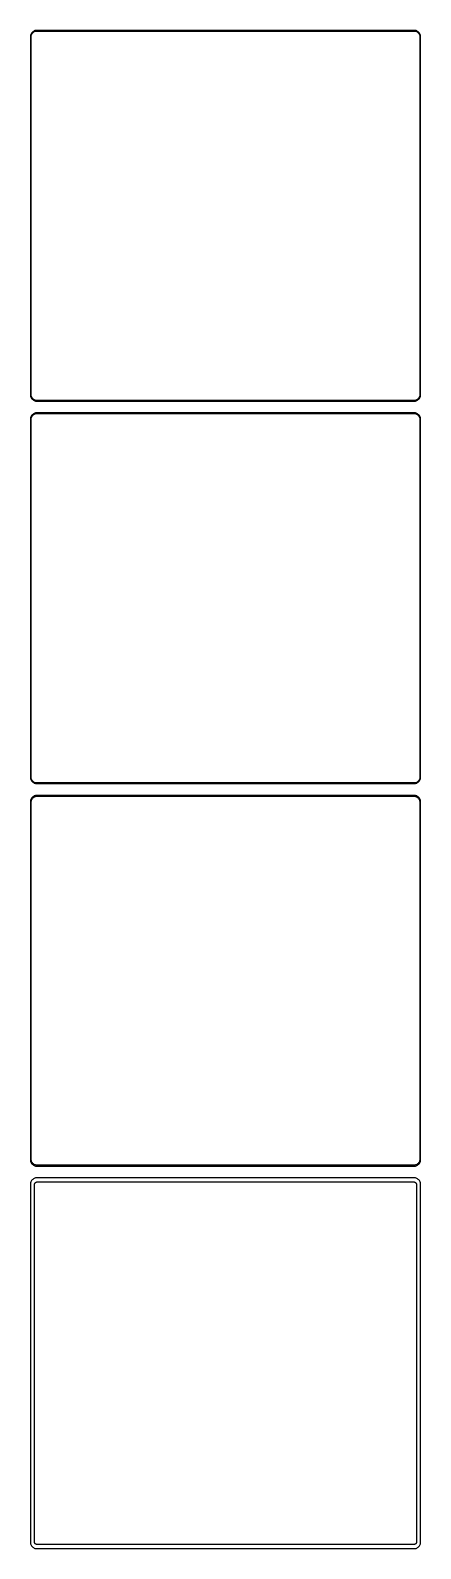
# Model space of a CAD drawing. Header units: metres. Extents: x -150 to 150, y 1034 to 2200.
import ezdxf

# ---------------------------------------------------------------- set-up
doc = ezdxf.new("R2010")
doc.units = ezdxf.units.M

msp = doc.modelspace()

# ---------------------------------------------------------------- linework, layer by layer
for p, q in [((-149.961, 2196.13), (-150, 2195.5)), ((-150, 2195.5), (-150, 1920.5)), ((-149.843, 2196.74), (-149.961, 2196.13)), ((-149.649, 2197.34), (-149.843, 2196.74)), ((-149.382, 2197.91), (-149.649, 2197.34)), ((-149.5, 2195.25), (-149.463, 2195.85)), ((-149.5, 1920.75), (-149.5, 2195.25)), ((-149.463, 2195.85), (-149.351, 2196.43)), ((-149.045, 2198.44), (-149.382, 2197.91)), ((-149.351, 2196.43), (-149.166, 2197)), ((-149.166, 2197), (-148.912, 2197.54)), ((-148.645, 2198.92), (-149.045, 2198.44)), ((-148.912, 2197.54), (-148.593, 2198.04)), ((-148.187, 2199.35), (-148.645, 2198.92)), ((-148.593, 2198.04), (-148.213, 2198.5)), ((-148.213, 2198.5), (-147.778, 2198.91)), ((-147.679, 2199.72), (-148.187, 2199.35)), ((-147.778, 2198.91), (-147.295, 2199.26)), ((-147.129, 2200.02), (-147.679, 2199.72)), ((-147.295, 2199.26), (-146.772, 2199.55)), ((-146.545, 2200.26), (-147.129, 2200.02)), ((-146.772, 2199.55), (-146.218, 2199.77)), ((-145.937, 2200.41), (-146.545, 2200.26)), ((-146.218, 2199.77), (-145.64, 2199.92)), ((-145.314, 2200.49), (-145.937, 2200.41)), ((-145.64, 2199.92), (-145.048, 2199.99)), ((145.314, 2200.49), (-145.314, 2200.49)), ((-145.048, 2199.99), (145.048, 2199.99)), ((145.048, 2199.99), (145.64, 2199.92)), ((145.937, 2200.41), (145.314, 2200.49)), ((145.64, 2199.92), (146.218, 2199.77)), ((146.545, 2200.26), (145.937, 2200.41)), ((146.218, 2199.77), (146.772, 2199.55)), ((147.129, 2200.02), (146.545, 2200.26)), ((146.772, 2199.55), (147.295, 2199.26)), ((147.679, 2199.72), (147.129, 2200.02)), ((147.295, 2199.26), (147.778, 2198.91)), ((148.187, 2199.35), (147.679, 2199.72)), ((147.778, 2198.91), (148.213, 2198.5)), ((148.645, 2198.92), (148.187, 2199.35)), ((148.213, 2198.5), (148.593, 2198.04)), ((148.593, 2198.04), (148.912, 2197.54)), ((149.045, 2198.44), (148.645, 2198.92)), ((148.912, 2197.54), (149.166, 2197)), ((149.382, 2197.91), (149.045, 2198.44)), ((149.166, 2197), (149.351, 2196.43)), ((149.351, 2196.43), (149.463, 2195.85)), ((149.649, 2197.34), (149.382, 2197.91)), ((149.463, 2195.85), (149.5, 2195.25)), ((149.5, 2195.25), (149.5, 1920.75)), ((149.843, 2196.74), (149.649, 2197.34)), ((149.961, 2196.13), (149.843, 2196.74)), ((150, 2195.5), (149.961, 2196.13)), ((150, 1920.5), (150, 2195.5)), ((-150, 1920.5), (-149.961, 1919.87)), ((-149.961, 1919.87), (-149.843, 1919.26)), ((-149.843, 1919.26), (-149.649, 1918.66)), ((-149.649, 1918.66), (-149.382, 1918.09)), ((-149.463, 1920.15), (-149.5, 1920.75)), ((-149.351, 1919.57), (-149.463, 1920.15)), ((-149.382, 1918.09), (-149.045, 1917.56)), ((-149.166, 1919), (-149.351, 1919.57)), ((-148.912, 1918.46), (-149.166, 1919)), ((-149.045, 1917.56), (-148.645, 1917.08)), ((-148.593, 1917.96), (-148.912, 1918.46)), ((-148.645, 1917.08), (-148.187, 1916.65)), ((-148.213, 1917.5), (-148.593, 1917.96)), ((-147.778, 1917.09), (-148.213, 1917.5)), ((-148.187, 1916.65), (-147.679, 1916.28)), ((-147.295, 1916.74), (-147.778, 1917.09)), ((-147.679, 1916.28), (-147.129, 1915.98)), ((-146.772, 1916.45), (-147.295, 1916.74)), ((-147.129, 1915.98), (-146.545, 1915.74)), ((-146.218, 1916.23), (-146.772, 1916.45)), ((-146.545, 1915.74), (-145.937, 1915.59)), ((-145.64, 1916.08), (-146.218, 1916.23)), ((-145.937, 1915.59), (-145.314, 1915.51)), ((-145.048, 1916.01), (-145.64, 1916.08)), ((-145.314, 1915.51), (145.314, 1915.51)), ((145.048, 1916.01), (-145.048, 1916.01)), ((145.64, 1916.08), (145.048, 1916.01)), ((145.314, 1915.51), (145.937, 1915.59)), ((146.218, 1916.23), (145.64, 1916.08)), ((145.937, 1915.59), (146.545, 1915.74)), ((146.772, 1916.45), (146.218, 1916.23)), ((146.545, 1915.74), (147.129, 1915.98)), ((147.295, 1916.74), (146.772, 1916.45)), ((147.129, 1915.98), (147.679, 1916.28)), ((147.778, 1917.09), (147.295, 1916.74)), ((147.679, 1916.28), (148.187, 1916.65)), ((148.213, 1917.5), (147.778, 1917.09)), ((148.187, 1916.65), (148.645, 1917.08)), ((148.593, 1917.96), (148.213, 1917.5)), ((148.912, 1918.46), (148.593, 1917.96)), ((148.645, 1917.08), (149.045, 1917.56)), ((149.166, 1919), (148.912, 1918.46)), ((149.045, 1917.56), (149.382, 1918.09)), ((149.351, 1919.57), (149.166, 1919)), ((149.463, 1920.15), (149.351, 1919.57)), ((149.382, 1918.09), (149.649, 1918.66)), ((149.5, 1920.75), (149.463, 1920.15)), ((149.649, 1918.66), (149.843, 1919.26)), ((149.843, 1919.26), (149.961, 1919.87)), ((149.961, 1919.87), (150, 1920.5)), ((-149.843, 1902.74), (-149.961, 1902.13)), ((-149.649, 1903.34), (-149.843, 1902.74)), ((-149.382, 1903.91), (-149.649, 1903.34)), ((-149.463, 1901.85), (-149.351, 1902.43)), ((-149.045, 1904.44), (-149.382, 1903.91)), ((-149.351, 1902.43), (-149.166, 1903)), ((-149.166, 1903), (-148.912, 1903.54)), ((-148.645, 1904.92), (-149.045, 1904.44)), ((-148.912, 1903.54), (-148.593, 1904.04)), ((-148.187, 1905.35), (-148.645, 1904.92)), ((-148.593, 1904.04), (-148.213, 1904.5)), ((-148.213, 1904.5), (-147.778, 1904.91)), ((-147.679, 1905.72), (-148.187, 1905.35)), ((-147.778, 1904.91), (-147.295, 1905.26)), ((-147.129, 1906.02), (-147.679, 1905.72)), ((-147.295, 1905.26), (-146.772, 1905.55)), ((-146.545, 1906.26), (-147.129, 1906.02)), ((-146.772, 1905.55), (-146.218, 1905.77)), ((-145.937, 1906.41), (-146.545, 1906.26)), ((-146.218, 1905.77), (-145.64, 1905.92)), ((-145.314, 1906.49), (-145.937, 1906.41)), ((-145.64, 1905.92), (-145.048, 1905.99)), ((145.314, 1906.49), (-145.314, 1906.49)), ((-145.048, 1905.99), (145.048, 1905.99)), ((145.048, 1905.99), (145.64, 1905.92)), ((145.937, 1906.41), (145.314, 1906.49)), ((145.64, 1905.92), (146.218, 1905.77)), ((146.545, 1906.26), (145.937, 1906.41)), ((146.218, 1905.77), (146.772, 1905.55)), ((147.129, 1906.02), (146.545, 1906.26)), ((146.772, 1905.55), (147.295, 1905.26)), ((147.679, 1905.72), (147.129, 1906.02)), ((147.295, 1905.26), (147.778, 1904.91)), ((148.187, 1905.35), (147.679, 1905.72)), ((147.778, 1904.91), (148.213, 1904.5)), ((148.645, 1904.92), (148.187, 1905.35)), ((148.213, 1904.5), (148.593, 1904.04)), ((148.593, 1904.04), (148.912, 1903.54)), ((149.045, 1904.44), (148.645, 1904.92)), ((148.912, 1903.54), (149.166, 1903)), ((149.382, 1903.91), (149.045, 1904.44)), ((149.166, 1903), (149.351, 1902.43)), ((149.351, 1902.43), (149.463, 1901.85)), ((149.649, 1903.34), (149.382, 1903.91)), ((149.843, 1902.74), (149.649, 1903.34)), ((149.961, 1902.13), (149.843, 1902.74)), ((-149.961, 1902.13), (-150, 1901.5)), ((-150, 1901.5), (-150, 1626.5)), ((-149.5, 1901.25), (-149.463, 1901.85)), ((-149.5, 1626.75), (-149.5, 1901.25)), ((149.463, 1901.85), (149.5, 1901.25)), ((149.5, 1901.25), (149.5, 1626.75)), ((150, 1901.5), (149.961, 1902.13)), ((150, 1626.5), (150, 1901.5)), ((-150, 1626.5), (-149.961, 1625.87)), ((-149.961, 1625.87), (-149.843, 1625.26)), ((-149.843, 1625.26), (-149.649, 1624.66)), ((-149.649, 1624.66), (-149.382, 1624.09)), ((-149.463, 1626.15), (-149.5, 1626.75)), ((-149.351, 1625.57), (-149.463, 1626.15)), ((-149.382, 1624.09), (-149.045, 1623.56)), ((-149.166, 1625), (-149.351, 1625.57)), ((-148.912, 1624.46), (-149.166, 1625)), ((-149.045, 1623.56), (-148.645, 1623.08)), ((-148.593, 1623.96), (-148.912, 1624.46)), ((-148.645, 1623.08), (-148.187, 1622.65)), ((-148.213, 1623.5), (-148.593, 1623.96)), ((-147.778, 1623.09), (-148.213, 1623.5)), ((-148.187, 1622.65), (-147.679, 1622.28)), ((-147.295, 1622.74), (-147.778, 1623.09)), ((-147.679, 1622.28), (-147.129, 1621.98)), ((-146.772, 1622.45), (-147.295, 1622.74)), ((-146.218, 1622.23), (-146.772, 1622.45)), ((-145.64, 1622.08), (-146.218, 1622.23)), ((146.218, 1622.23), (145.64, 1622.08)), ((146.772, 1622.45), (146.218, 1622.23)), ((147.295, 1622.74), (146.772, 1622.45)), ((147.129, 1621.98), (147.679, 1622.28)), ((147.778, 1623.09), (147.295, 1622.74)), ((147.679, 1622.28), (148.187, 1622.65)), ((148.213, 1623.5), (147.778, 1623.09)), ((148.187, 1622.65), (148.645, 1623.08)), ((148.593, 1623.96), (148.213, 1623.5)), ((148.912, 1624.46), (148.593, 1623.96)), ((148.645, 1623.08), (149.045, 1623.56)), ((149.166, 1625), (148.912, 1624.46)), ((149.045, 1623.56), (149.382, 1624.09)), ((149.351, 1625.57), (149.166, 1625)), ((149.463, 1626.15), (149.351, 1625.57)), ((149.382, 1624.09), (149.649, 1624.66)), ((149.5, 1626.75), (149.463, 1626.15)), ((149.649, 1624.66), (149.843, 1625.26)), ((149.843, 1625.26), (149.961, 1625.87)), ((149.961, 1625.87), (150, 1626.5)), ((-149.045, 1610.44), (-149.382, 1609.91)), ((-148.645, 1610.92), (-149.045, 1610.44)), ((-148.187, 1611.35), (-148.645, 1610.92)), ((-147.679, 1611.72), (-148.187, 1611.35)), ((-148.088, 1610.38), (-147.668, 1610.78)), ((-147.129, 1612.02), (-147.679, 1611.72)), ((-147.668, 1610.78), (-147.203, 1611.12)), ((-147.203, 1611.12), (-146.699, 1611.39)), ((-147.129, 1621.98), (-146.545, 1621.74)), ((-146.545, 1612.26), (-147.129, 1612.02)), ((-146.699, 1611.39), (-146.165, 1611.6)), ((-146.545, 1621.74), (-145.937, 1621.59)), ((-145.937, 1612.41), (-146.545, 1612.26)), ((-146.165, 1611.6), (-145.608, 1611.75)), ((-145.937, 1621.59), (-145.314, 1621.51)), ((-145.314, 1612.49), (-145.937, 1612.41)), ((-145.048, 1622.01), (-145.64, 1622.08)), ((-145.608, 1611.75), (-145.037, 1611.82)), ((-145.314, 1621.51), (145.314, 1621.51)), ((145.314, 1612.49), (-145.314, 1612.49)), ((145.048, 1622.01), (-145.048, 1622.01)), ((-145.037, 1611.82), (145.037, 1611.82)), ((145.037, 1611.82), (145.608, 1611.75)), ((145.64, 1622.08), (145.048, 1622.01)), ((145.314, 1621.51), (145.937, 1621.59)), ((145.937, 1612.41), (145.314, 1612.49)), ((145.608, 1611.75), (146.165, 1611.6)), ((145.937, 1621.59), (146.545, 1621.74)), ((146.545, 1612.26), (145.937, 1612.41)), ((146.165, 1611.6), (146.699, 1611.39)), ((146.545, 1621.74), (147.129, 1621.98)), ((147.129, 1612.02), (146.545, 1612.26)), ((146.699, 1611.39), (147.203, 1611.12)), ((147.679, 1611.72), (147.129, 1612.02)), ((147.203, 1611.12), (147.668, 1610.78)), ((147.668, 1610.78), (148.088, 1610.38)), ((148.187, 1611.35), (147.679, 1611.72)), ((148.645, 1610.92), (148.187, 1611.35)), ((149.045, 1610.44), (148.645, 1610.92)), ((149.382, 1609.91), (149.045, 1610.44)), ((-149.961, 1608.13), (-150, 1607.5)), ((-150, 1607.5), (-150, 1332.5)), ((-149.843, 1608.74), (-149.961, 1608.13)), ((-149.649, 1609.34), (-149.843, 1608.74)), ((-149.382, 1609.91), (-149.649, 1609.34)), ((-149.328, 1607.25), (-149.292, 1607.82)), ((-149.328, 1332.75), (-149.328, 1607.25)), ((-149.292, 1607.82), (-149.185, 1608.39)), ((-149.185, 1608.39), (-149.007, 1608.94)), ((-149.007, 1608.94), (-148.762, 1609.46)), ((-148.762, 1609.46), (-148.454, 1609.94)), ((-148.454, 1609.94), (-148.088, 1610.38)), ((148.088, 1610.38), (148.454, 1609.94)), ((148.454, 1609.94), (148.762, 1609.46)), ((148.762, 1609.46), (149.007, 1608.94)), ((149.007, 1608.94), (149.185, 1608.39)), ((149.185, 1608.39), (149.292, 1607.82)), ((149.292, 1607.82), (149.328, 1607.25)), ((149.328, 1607.25), (149.328, 1332.75)), ((149.649, 1609.34), (149.382, 1609.91)), ((149.843, 1608.74), (149.649, 1609.34)), ((149.961, 1608.13), (149.843, 1608.74)), ((150, 1607.5), (149.961, 1608.13)), ((150, 1332.5), (150, 1607.5)), ((-150, 1332.5), (-149.961, 1331.87)), ((-149.961, 1331.87), (-149.843, 1331.26)), ((-149.843, 1331.26), (-149.649, 1330.66)), ((-149.649, 1330.66), (-149.382, 1330.09)), ((-149.292, 1332.18), (-149.328, 1332.75)), ((-149.185, 1331.61), (-149.292, 1332.18)), ((-149.007, 1331.06), (-149.185, 1331.61)), ((-148.762, 1330.54), (-149.007, 1331.06)), ((-148.454, 1330.06), (-148.762, 1330.54)), ((148.762, 1330.54), (148.454, 1330.06)), ((149.007, 1331.06), (148.762, 1330.54)), ((149.185, 1331.61), (149.007, 1331.06)), ((149.292, 1332.18), (149.185, 1331.61)), ((149.328, 1332.75), (149.292, 1332.18)), ((149.382, 1330.09), (149.649, 1330.66)), ((149.649, 1330.66), (149.843, 1331.26)), ((149.843, 1331.26), (149.961, 1331.87)), ((149.961, 1331.87), (150, 1332.5)), ((-149.382, 1330.09), (-149.045, 1329.56)), ((-149.045, 1329.56), (-148.645, 1329.08)), ((-148.645, 1329.08), (-148.187, 1328.65)), ((-148.088, 1329.62), (-148.454, 1330.06)), ((-148.187, 1328.65), (-147.679, 1328.28)), ((-147.668, 1329.22), (-148.088, 1329.62)), ((-147.679, 1328.28), (-147.129, 1327.98)), ((-147.203, 1328.88), (-147.668, 1329.22)), ((-146.699, 1328.61), (-147.203, 1328.88)), ((-147.129, 1327.98), (-146.545, 1327.74)), ((-146.165, 1328.4), (-146.699, 1328.61)), ((-146.545, 1327.74), (-145.937, 1327.59)), ((-145.608, 1328.25), (-146.165, 1328.4)), ((-145.937, 1327.59), (-145.314, 1327.51)), ((-145.037, 1328.18), (-145.608, 1328.25)), ((-145.314, 1327.51), (145.314, 1327.51)), ((145.037, 1328.18), (-145.037, 1328.18)), ((145.608, 1328.25), (145.037, 1328.18)), ((145.314, 1327.51), (145.937, 1327.59)), ((146.165, 1328.4), (145.608, 1328.25)), ((145.937, 1327.59), (146.545, 1327.74)), ((146.699, 1328.61), (146.165, 1328.4)), ((146.545, 1327.74), (147.129, 1327.98)), ((147.203, 1328.88), (146.699, 1328.61)), ((147.129, 1327.98), (147.679, 1328.28)), ((147.668, 1329.22), (147.203, 1328.88)), ((148.088, 1329.62), (147.668, 1329.22)), ((147.679, 1328.28), (148.187, 1328.65)), ((148.454, 1330.06), (148.088, 1329.62)), ((148.187, 1328.65), (148.645, 1329.08)), ((148.645, 1329.08), (149.045, 1329.56)), ((149.045, 1329.56), (149.382, 1330.09)), ((-149.961, 1314.13), (-150, 1313.5)), ((-150, 1313.5), (-150, 1038.5)), ((-149.843, 1314.74), (-149.961, 1314.13)), ((-149.649, 1315.34), (-149.843, 1314.74)), ((-149.382, 1315.91), (-149.649, 1315.34)), ((-149.045, 1316.44), (-149.382, 1315.91)), ((-148.645, 1316.92), (-149.045, 1316.44)), ((-148.187, 1317.35), (-148.645, 1316.92)), ((-147.679, 1317.72), (-148.187, 1317.35)), ((-147.129, 1318.02), (-147.679, 1317.72)), ((-146.545, 1318.26), (-147.129, 1318.02)), ((-146.86, 1313.25), (-146.843, 1313.51)), ((-146.86, 1038.75), (-146.86, 1313.25)), ((-146.843, 1313.51), (-146.793, 1313.77)), ((-146.793, 1313.77), (-146.711, 1314.03)), ((-146.711, 1314.03), (-146.599, 1314.27)), ((-146.599, 1314.27), (-146.457, 1314.49)), ((-145.937, 1318.41), (-146.545, 1318.26)), ((-146.457, 1314.49), (-146.288, 1314.69)), ((-146.288, 1314.69), (-146.095, 1314.88)), ((-146.095, 1314.88), (-145.88, 1315.03)), ((-145.314, 1318.49), (-145.937, 1318.41)), ((-145.88, 1315.03), (-145.648, 1315.16)), ((-145.648, 1315.16), (-145.402, 1315.26)), ((-145.402, 1315.26), (-145.145, 1315.32)), ((145.314, 1318.49), (-145.314, 1318.49)), ((-145.145, 1315.32), (-144.882, 1315.36)), ((-144.882, 1315.36), (144.882, 1315.36)), ((144.882, 1315.36), (145.145, 1315.32)), ((145.145, 1315.32), (145.402, 1315.26)), ((145.937, 1318.41), (145.314, 1318.49)), ((145.402, 1315.26), (145.648, 1315.16)), ((145.648, 1315.16), (145.88, 1315.03)), ((145.88, 1315.03), (146.095, 1314.88)), ((146.545, 1318.26), (145.937, 1318.41)), ((146.095, 1314.88), (146.288, 1314.69)), ((146.288, 1314.69), (146.457, 1314.49)), ((146.457, 1314.49), (146.599, 1314.27)), ((147.129, 1318.02), (146.545, 1318.26)), ((146.599, 1314.27), (146.711, 1314.03)), ((146.711, 1314.03), (146.793, 1313.77)), ((146.793, 1313.77), (146.843, 1313.51)), ((146.843, 1313.51), (146.86, 1313.25)), ((146.86, 1313.25), (146.86, 1038.75)), ((147.679, 1317.72), (147.129, 1318.02)), ((148.187, 1317.35), (147.679, 1317.72)), ((148.645, 1316.92), (148.187, 1317.35)), ((149.045, 1316.44), (148.645, 1316.92)), ((149.382, 1315.91), (149.045, 1316.44)), ((149.649, 1315.34), (149.382, 1315.91)), ((149.843, 1314.74), (149.649, 1315.34)), ((149.961, 1314.13), (149.843, 1314.74)), ((150, 1313.5), (149.961, 1314.13)), ((150, 1038.5), (150, 1313.5)), ((-146.843, 1038.49), (-146.86, 1038.75)), ((146.86, 1038.75), (146.843, 1038.49)), ((-150, 1038.5), (-149.961, 1037.87)), ((-149.961, 1037.87), (-149.843, 1037.26)), ((-149.843, 1037.26), (-149.649, 1036.66)), ((-149.649, 1036.66), (-149.382, 1036.09)), ((-149.382, 1036.09), (-149.045, 1035.56)), ((-149.045, 1035.56), (-148.645, 1035.08)), ((-148.645, 1035.08), (-148.187, 1034.65)), ((-148.187, 1034.65), (-147.679, 1034.28)), ((-147.679, 1034.28), (-147.129, 1033.98)), ((-147.129, 1033.98), (-146.545, 1033.74)), ((-146.793, 1038.23), (-146.843, 1038.49)), ((-146.711, 1037.97), (-146.793, 1038.23)), ((-146.599, 1037.73), (-146.711, 1037.97)), ((-146.457, 1037.51), (-146.599, 1037.73)), ((-146.545, 1033.74), (-145.937, 1033.59)), ((-146.288, 1037.31), (-146.457, 1037.51)), ((-146.095, 1037.12), (-146.288, 1037.31)), ((-145.88, 1036.97), (-146.095, 1037.12)), ((-145.937, 1033.59), (-145.314, 1033.51)), ((-145.648, 1036.84), (-145.88, 1036.97)), ((-145.402, 1036.74), (-145.648, 1036.84)), ((-145.145, 1036.68), (-145.402, 1036.74)), ((-145.314, 1033.51), (145.314, 1033.51)), ((-144.882, 1036.64), (-145.145, 1036.68)), ((144.882, 1036.64), (-144.882, 1036.64)), ((145.145, 1036.68), (144.882, 1036.64)), ((145.402, 1036.74), (145.145, 1036.68)), ((145.314, 1033.51), (145.937, 1033.59)), ((145.648, 1036.84), (145.402, 1036.74)), ((145.88, 1036.97), (145.648, 1036.84)), ((146.095, 1037.12), (145.88, 1036.97)), ((145.937, 1033.59), (146.545, 1033.74)), ((146.288, 1037.31), (146.095, 1037.12)), ((146.457, 1037.51), (146.288, 1037.31)), ((146.599, 1037.73), (146.457, 1037.51)), ((146.545, 1033.74), (147.129, 1033.98)), ((146.711, 1037.97), (146.599, 1037.73)), ((146.793, 1038.23), (146.711, 1037.97)), ((146.843, 1038.49), (146.793, 1038.23)), ((147.129, 1033.98), (147.679, 1034.28)), ((147.679, 1034.28), (148.187, 1034.65)), ((148.187, 1034.65), (148.645, 1035.08)), ((148.645, 1035.08), (149.045, 1035.56)), ((149.045, 1035.56), (149.382, 1036.09)), ((149.382, 1036.09), (149.649, 1036.66)), ((149.649, 1036.66), (149.843, 1037.26)), ((149.843, 1037.26), (149.961, 1037.87)), ((149.961, 1037.87), (150, 1038.5))]:
    msp.add_line(p, q)

doc.saveas('drawing.dxf')
